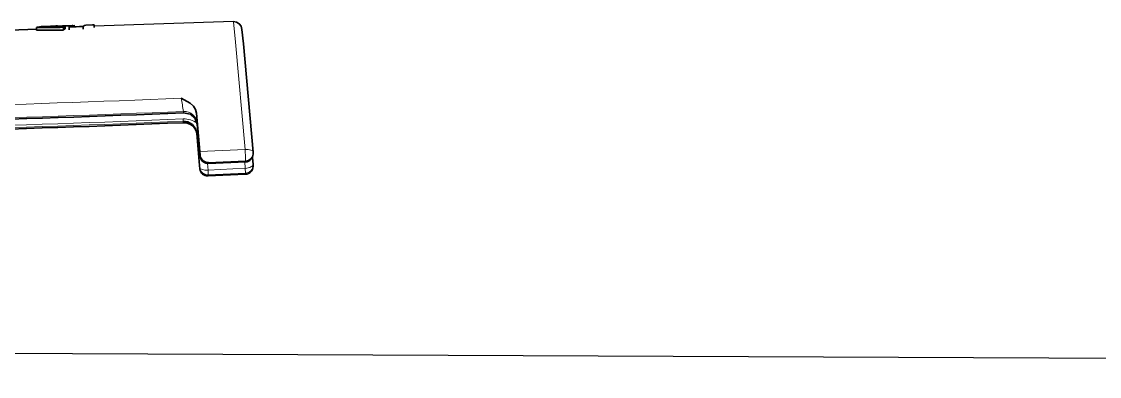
# Model space of a CAD drawing. Header units: inches. Extents: x 47316 to 59086, y 3141 to 11743.
# Drawn here: x 51817.81 to 51834.84, y 6380.8 to 6386.4 of the extents above; entities that cross this region are included whole.
import ezdxf

# ---------------------------------------------------------------- set-up
doc = ezdxf.new("R2010")
doc.units = ezdxf.units.IN
doc.header["$MEASUREMENT"] = 0
doc.styles.get("Standard").update_dxf_attribs({"font": ''})
doc.styles.get('Standard').set_extended_font_data('SimSun')
doc.linetypes.add('_VH_OTCON', pattern='A,0.0001,[7,VeSys.shx,S=0.1,R=0,X=0,Y=0],-0.4,[7,VeSys.shx,S=0.1,R=0,X=0,Y=0],-0.4,["X",Standard,S=1,R=0,X=-0.5,Y=-0.5],-0.0001,[7,VeSys.shx,S=0.1,R=0,X=0,Y=0],-0.4', length=1.2002)

msp = doc.modelspace()

# ---------------------------------------------------------------- linework, layer by layer
at = {"color": 7, "lineweight": 35, "ltscale": 0.002499}
for p, q in [((51818.045, 6386.307), (51818.044, 6386.265)), ((51818.47, 6386.31), (51818.469, 6386.268)), ((51818.781, 6386.323), (51818.781, 6386.281)), ((51818.954, 6386.349), (51818.953, 6386.307))]:
    msp.add_line(p, q, dxfattribs=at)
at = {"color": 7, "lineweight": 35, "ltscale": 0.010186}
msp.add_line((51818.116, 6386.323), (51818.287, 6386.329), dxfattribs=at)
at = {"color": 7, "lineweight": 35, "ltscale": 0.002149}
msp.add_line((51818.287, 6386.329), (51818.323, 6386.329), dxfattribs=at)
at = {"color": 7, "lineweight": 35, "ltscale": 0.012321}
msp.add_line((51818.29, 6386.323), (51818.497, 6386.328), dxfattribs=at)
at = {"color": 7, "lineweight": 35, "ltscale": 0.002498}
for p, q in [((51818.49, 6386.325), (51818.49, 6386.283)), ((51818.497, 6386.328), (51818.496, 6386.286)), ((51818.559, 6386.315), (51818.558, 6386.273))]:
    msp.add_line(p, q, dxfattribs=at)
at = {"color": 7, "lineweight": 35, "ltscale": 0.006904}
msp.add_line((51818.497, 6386.328), (51818.612, 6386.339), dxfattribs=at)
at = {"color": 7, "lineweight": 35, "ltscale": 0.000415289}
msp.add_line((51818.612, 6386.339), (51818.619, 6386.339), dxfattribs=at)
at = {"color": 7, "lineweight": 35, "ltscale": 0.001529}
msp.add_line((51818.928, 6386.349), (51818.954, 6386.349), dxfattribs=at)
msp.add_line((51821.156, 6386.401), (51818.953, 6386.328))
at = {"color": 7, "lineweight": 35, "ltscale": 0.00012454}
msp.add_line((51821.156, 6386.401), (51821.155, 6386.399), dxfattribs=at)
at = {"color": 7, "lineweight": 13, "ltscale": 0.001308}
for p, q in [((51820.365, 6384.983), (51820.365, 6384.961)), ((51820.363, 6384.805), (51820.363, 6384.827))]:
    msp.add_line(p, q, dxfattribs=at)
at = {"color": 7, "lineweight": 35, "ltscale": 0.036293}
msp.add_line((51820.57, 6384.955), (51820.624, 6384.348), dxfattribs=at)
at = {"color": 7, "lineweight": 13, "ltscale": 0.009777}
msp.add_line((51820.57, 6384.955), (51820.583, 6384.791), dxfattribs=at)
at = {"color": 7, "lineweight": 13, "ltscale": 0.000695801}
msp.add_line((51820.583, 6384.791), (51820.583, 6384.78), dxfattribs=at)
at = {"color": 7, "lineweight": 13, "ltscale": 0.030225}
msp.add_line((51820.628, 6384.274), (51820.583, 6384.78), dxfattribs=at)
at = {"color": 7, "lineweight": 35, "ltscale": 0.030237}
msp.add_line((51820.583, 6384.78), (51820.628, 6384.274), dxfattribs=at)
at = {"color": 7, "lineweight": 35, "ltscale": 0.030359}
msp.add_line((51820.577, 6384.635), (51820.621, 6384.127), dxfattribs=at)
at = {"color": 7, "lineweight": 13, "ltscale": 0.000565755}
msp.add_line((51820.579, 6384.623), (51820.581, 6384.613), dxfattribs=at)
at = {"color": 7, "lineweight": 13, "ltscale": 0.031559}
msp.add_line((51820.626, 6384.097), (51820.581, 6384.625), dxfattribs=at)
at = {"color": 7, "lineweight": 13, "ltscale": 0.000695419}
msp.add_line((51820.581, 6384.613), (51820.581, 6384.625), dxfattribs=at)
at = {"color": 7, "lineweight": 13, "ltscale": 0.042653}
msp.add_line((51821.34, 6384.38), (51820.624, 6384.348), dxfattribs=at)
at = {"color": 7, "lineweight": 13, "ltscale": 0.008221}
msp.add_line((51821.346, 6384.242), (51821.34, 6384.38), dxfattribs=at)
at = {"color": 7, "lineweight": 35, "ltscale": 0.003098}
msp.add_line((51820.624, 6384.348), (51820.628, 6384.296), dxfattribs=at)
at = {"color": 7, "lineweight": 13, "ltscale": 0.00131}
msp.add_line((51820.628, 6384.296), (51820.628, 6384.274), dxfattribs=at)
at = {"color": 7, "lineweight": 13, "ltscale": 0.035049}
for p, q in [((51821.347, 6384.203), (51820.759, 6384.177)), ((51821.347, 6384.185), (51820.759, 6384.159)), ((51820.756, 6383.964), (51821.345, 6383.991)), ((51821.345, 6384.008), (51820.757, 6383.982))]:
    msp.add_line(p, q, dxfattribs=at)
at = {"color": 7, "lineweight": 13, "ltscale": 0.002304}
msp.add_line((51821.347, 6384.203), (51821.346, 6384.242), dxfattribs=at)
at = {"color": 7, "lineweight": 13, "ltscale": 0.001048}
for p, q in [((51821.347, 6384.185), (51821.347, 6384.203)), ((51820.759, 6384.177), (51820.759, 6384.159)), ((51820.757, 6383.982), (51820.756, 6383.964)), ((51821.345, 6383.991), (51821.345, 6384.008))]:
    msp.add_line(p, q, dxfattribs=at)
at = {"color": 7, "lineweight": 35, "ltscale": 0.006682}
msp.add_line((51821.465, 6384.145), (51821.455, 6384.257), dxfattribs=at)
at = {"color": 7, "lineweight": 35, "ltscale": 3.68192e-05}
msp.add_line((51821.467, 6384.34), (51821.467, 6384.339), dxfattribs=at)
at = {"color": 7, "lineweight": 35, "ltscale": 0.000723718}
msp.add_line((51821.467, 6384.339), (51821.468, 6384.327), dxfattribs=at)
at = {"color": 7, "lineweight": 35, "ltscale": 0.001048}
for p, q in [((51821.468, 6384.327), (51821.467, 6384.309)), ((51821.465, 6384.132), (51821.465, 6384.115))]:
    msp.add_line(p, q, dxfattribs=at)
at = {"color": 7, "lineweight": 35, "ltscale": 0.003135}
msp.add_line((51820.625, 6384.075), (51820.621, 6384.127), dxfattribs=at)
at = {"color": 7, "lineweight": 13, "ltscale": 0.001309}
msp.add_line((51820.626, 6384.097), (51820.625, 6384.075), dxfattribs=at)
at = {"color": 7, "lineweight": 13, "ltscale": 0.006085}
msp.add_line((51820.754, 6384.057), (51820.745, 6384.159), dxfattribs=at)
at = {"color": 7, "lineweight": 13, "ltscale": 0.035039}
msp.add_line((51821.342, 6384.084), (51820.754, 6384.057), dxfattribs=at)
at = {"color": 7, "lineweight": 13, "ltscale": 0.004487}
for p, q in [((51820.757, 6383.982), (51820.754, 6384.057)), ((51821.345, 6384.008), (51821.342, 6384.084))]:
    msp.add_line(p, q, dxfattribs=at)
at = {"color": 7, "lineweight": 35, "ltscale": 0.035049}
msp.add_line((51820.759, 6384.159), (51821.347, 6384.185), dxfattribs=at)
at = {"color": 7, "lineweight": 13, "ltscale": 0.006035}
msp.add_line((51821.342, 6384.084), (51821.333, 6384.185), dxfattribs=at)
at = {"color": 7, "lineweight": 35, "ltscale": 0.000737128}
msp.add_line((51821.465, 6384.145), (51821.465, 6384.132), dxfattribs=at)
at = {"color": 7, "lineweight": 35, "ltscale": 0.03531}
msp.add_line((51820.752, 6383.964), (51821.345, 6383.991), dxfattribs=at)
at = {"color": 7, "lineweight": 35, "ltscale": 0.00026241}
msp.add_line((51820.752, 6383.964), (51820.756, 6383.964), dxfattribs=at)
at = {"color": 0, "linetype": '_VH_OTCON', "ltscale": 5}
msp.add_line((51896.928, 6380.798), (51806.428, 6381.211), dxfattribs=at)
at = {"color": 7, "lineweight": 35}
for points in [[(51818.045, 6386.307), (51818.062, 6386.315), (51818.116, 6386.323)], [(51818.652, 6386.341), (51818.593, 6386.335), (51818.574, 6386.329), (51818.562, 6386.32), (51818.559, 6386.315)], [(51818.781, 6386.323), (51818.785, 6386.329), (51818.8, 6386.339), (51818.824, 6386.345), (51818.928, 6386.349)], [(51821.467, 6384.34), (51821.312, 6386.052), (51821.289, 6386.277), (51821.277, 6386.326), (51821.248, 6386.367), (51821.205, 6386.393), (51821.156, 6386.401)], [(51820.332, 6385.19), (51820.471, 6385.111), (51820.524, 6385.065), (51820.556, 6385.015), (51820.57, 6384.955)], [(51820.365, 6384.961), (51820.473, 6384.938), (51820.551, 6384.868), (51820.583, 6384.779)], [(51820.581, 6384.625), (51820.557, 6384.709), (51820.506, 6384.775), (51820.435, 6384.816), (51820.363, 6384.827)]]:
    msp.add_lwpolyline(points, dxfattribs=at)
at = {"color": 7, "lineweight": 13}
for points in [[(51821.34, 6384.38), (51821.188, 6386.077), (51821.157, 6386.397), (51821.156, 6386.401), (51821.156, 6386.401)], [(51820.583, 6384.78), (51820.565, 6384.844), (51820.525, 6384.9), (51820.475, 6384.937), (51820.365, 6384.961)]]:
    msp.add_lwpolyline(points, dxfattribs=at)
at = {"color": 7, "lineweight": 35}
for centre, radius, start, end in [((51809.686, 6638.298), 252.158, 271.39229, 271.89968), ((51818.202, 6393.846), 7.583, 268.8068, 272.018), ((51818.203, 6393.907), 7.601, 268.8081, 272.0115), ((51818.287, 6386.079), 0.249, 89.9855, 105.4501), ((51818.12, 6397.182), 10.863, 270.5304, 271.9559), ((51818.372, 6385.936), 0.396, 85.2108, 101.9746), ((51818.507, 6386.237), 0.0495, 110.7477, 140.5469), ((51818.508, 6386.279), 0.0495, 110.7452, 140.5485), ((51809.687, 6638.36), 253.624, 270.62317, 272.41298), ((51809.684, 6638.204), 253.624, 270.62318, 272.41298), ((51820.371, 6384.595), 0.21, 7.0171, 92.3783), ((51820.759, 6384.308), 0.132, 185.3964, 269.9332), ((51820.754, 6384.285), 0.126, 185.0829, 202.5854), ((51820.754, 6384.285), 0.126, 202.5881, 272.4937), ((51821.341, 6384.311), 0.126, 272.6263, 359.2537), ((51820.746, 6384.084), 0.12, 184.6004, 273.0982), ((51821.339, 6384.116), 0.126, 272.6263, 359.2538)]:
    msp.add_arc(centre, radius, start, end, dxfattribs=at)
at = {"color": 7, "lineweight": 13}
for centre, radius, start, end in [((51808.901, 6383.247), 11.594, 8.6084, 9.6455), ((51820.375, 6384.522), 0.342, 53.0138, 92.2668), ((51820.633, 6384.632), 0.0529, 187.3996, 231.0974)]:
    msp.add_arc(centre, radius, start, end, dxfattribs=at)
at = {"color": 7, "lineweight": 35}
for centre, major_axis, start_param, end_param in [((51809.682, 6638.027), (-251.979, 3.281), 1.618433, 1.61924), ((51809.682, 6638.045), (252.018, -3.282), 4.760627, 4.761512)]:
    msp.add_ellipse(centre, major_axis=major_axis, ratio=0.999391, start_param=start_param, end_param=end_param, dxfattribs=at)
at = {"color": 7, "lineweight": 13}
for centre, major_axis, ratio, start_param, end_param in [((51809.683, 6638.077), (253.243, -3.298), 0.999391, 4.736486, 4.767462), ((51809.683, 6638.074), (253.449, -3.301), 0.999391, 4.736302, 4.767559), ((51809.682, 6638.052), (-253.449, 3.301), 0.999391, 1.594709, 1.625966), ((51820.374, 6384.773), (-0.21, 0.003), 0.999391, 3.24152, 4.767559), ((51809.681, 6637.921), (-253.415, 3.3), 0.999391, 1.594709, 1.625966), ((51809.681, 6637.918), (-253.449, 3.301), 0.999391, 1.594709, 1.625966), ((51809.68, 6637.896), (253.449, -3.301), 0.999391, 4.736302, 4.767559), ((51820.358, 6384.953), (-0.005, 0.126), 0.001924, 3.176446, 3.926953), ((51820.371, 6384.595), (0.21, -0.003), 0.999391, 0.099928, 1.625966), ((51821.342, 6384.329), (0.126, 0.011), 0.403539, 6.27938, 7.834925), ((51820.754, 6384.285), (-0.126, 0.002), 0.999391, 0.099928, 1.627376), ((51821.342, 6384.329), (0.126, -0.002), 0.999391, 4.771285, 6.283183), ((51821.341, 6384.311), (0.126, -0.002), 0.999391, 4.771285, 6.283183), ((51820.751, 6384.108), (0.126, 0.011), 0.400933, 3.145393, 4.697433), ((51820.751, 6384.108), (-0.126, 0.002), 0.999391, 0.099928, 1.627376), ((51821.339, 6384.134), (0.126, 0.011), 0.400968, 4.698434, 6.286986), ((51821.339, 6384.134), (0.126, -0.002), 0.999391, 4.771285, 6.283183), ((51821.339, 6384.116), (0.126, -0.002), 0.999391, 4.771285, 6.283183)]:
    msp.add_ellipse(centre, major_axis=major_axis, ratio=ratio, start_param=start_param, end_param=end_param, dxfattribs=at)

doc.saveas('drawing.dxf')
